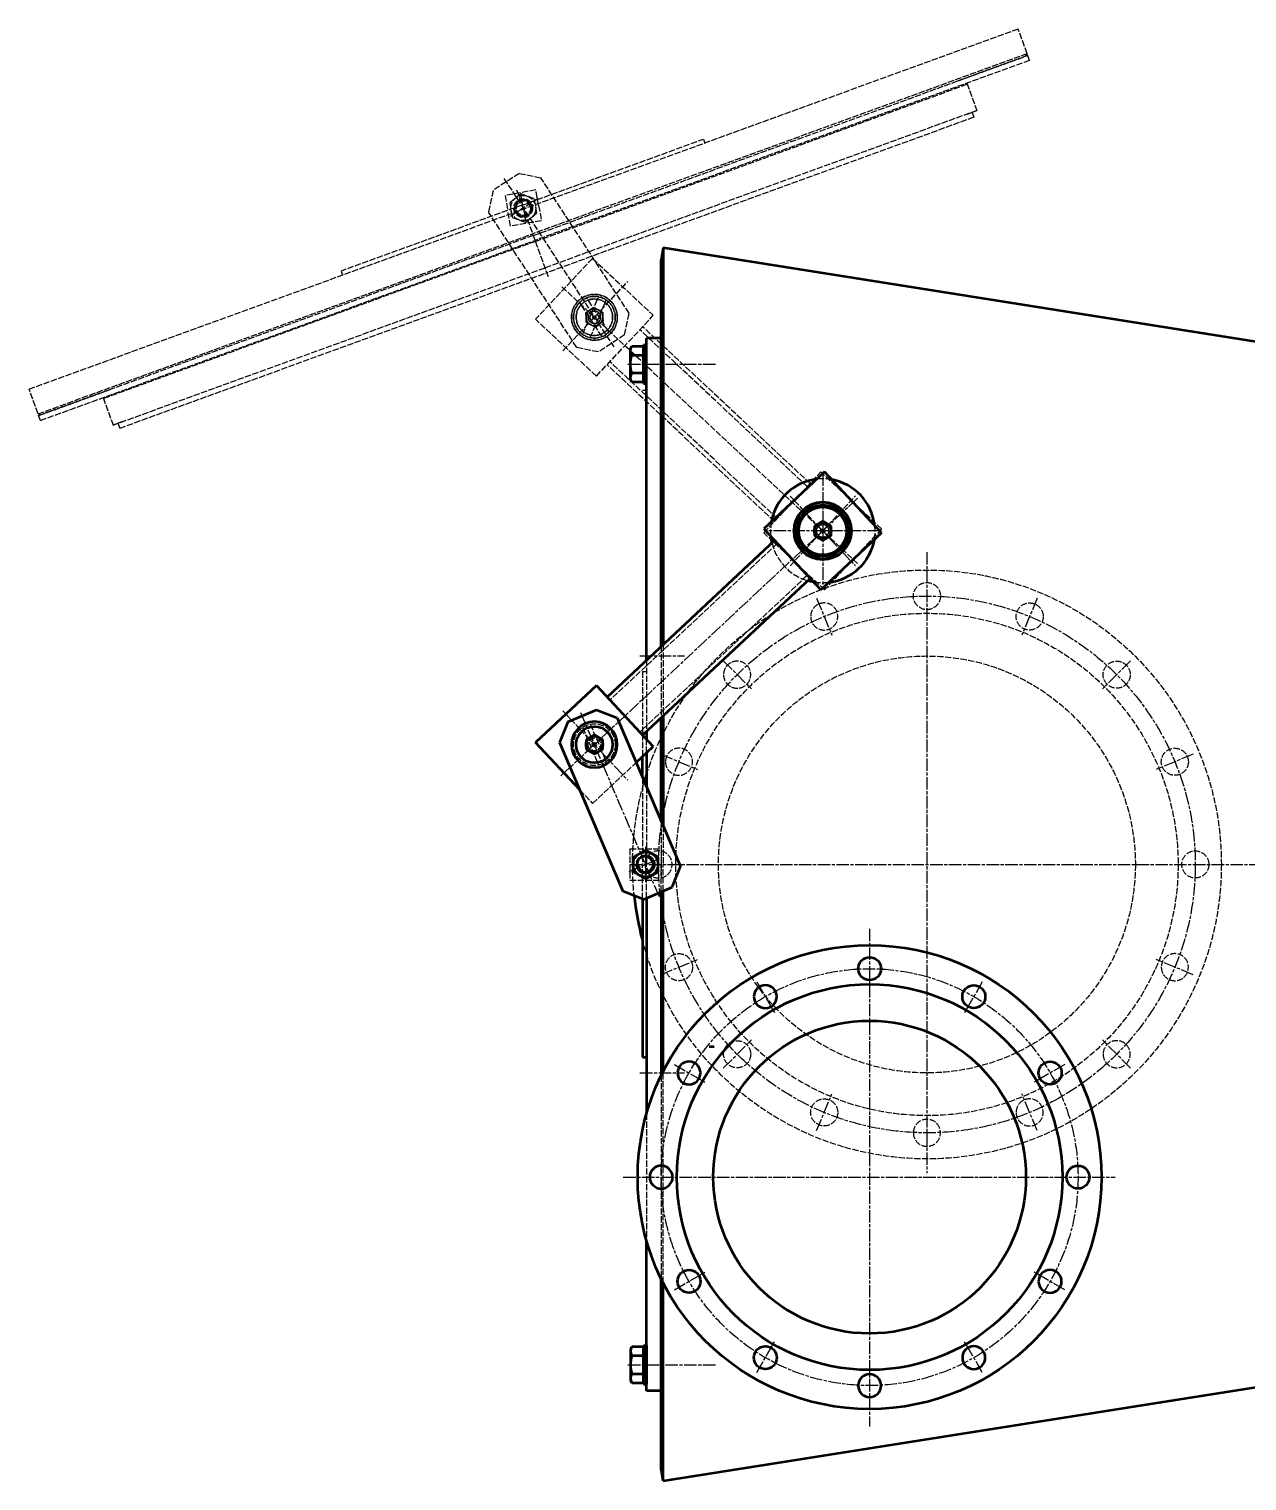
# Model space of a CAD drawing. Extents: x -8218 to 9423, y -5342 to 1221.
# Drawn here: x -8218 to -7050, y -3631 to -2238 of the extents above; entities that cross this region are included whole.
import ezdxf

# ---------------------------------------------------------------- set-up
doc = ezdxf.new("R2010")
doc.units = 0
doc.linetypes.add('AM_ISO02W050', pattern=[7.5, 6, -1.5])
doc.linetypes.add('AM_ISO08W050', pattern=[18, 12, -1.5, 3, -1.5])
doc.layers.add('AAG_Xref_HID', color=111, linetype='AM_ISO02W050')
for name, color, linetype, lineweight in [('AM_0', 7, 'CONTINUOUS', 50), ('AM_1', 14, 'CONTINUOUS', 50), ('AM_3', 6, 'AM_ISO02W050', 25), ('AM_7', 4, 'AM_ISO08W050', 25), ('AM_8', 1, 'CONTINUOUS', 25)]:
    doc.layers.add(name, color=color, linetype=linetype, lineweight=lineweight)

msp = doc.modelspace()

# ---------------------------------------------------------------- linework, layer by layer
at = {"layer": 'AAG_Xref_HID'}
for p, q in [((-7269.12, -2238.017), (-7743.665, -2410.738)), ((-7260.478, -2261.761), (-7269.12, -2238.017)), ((-7260.478, -2261.761), (-7735.023, -2434.482)), ((-7734.431, -2436.109), (-7262.705, -2264.415)), ((-7258.176, -2268.088), (-7732.72, -2440.808)), ((-7259.886, -2263.389), (-7329.423, -2288.698)), ((-7260.478, -2261.761), (-7262.705, -2264.415)), ((-7258.176, -2268.088), (-7259.886, -2263.389)), ((-7732.378, -2441.747), (-7317.974, -2290.917)), ((-7318.316, -2289.977), (-7308.739, -2316.288)), ((-7308.739, -2316.288), (-7723.144, -2467.119)), ((-7311.728, -2322.697), (-7721.434, -2471.818)), ((-7318.136, -2319.708), (-7308.739, -2316.288)), ((-7313.438, -2317.998), (-7311.728, -2322.697)), ((-7745.033, -2406.979), (-7571.19, -2343.705)), ((-7571.19, -2343.705), (-7569.822, -2347.464)), ((-7747.824, -2376.475), (-7772.956, -2392.858)), ((-7762.495, -2381.433), (-7657.147, -2543.063)), ((-7747.824, -2376.475), (-7727.067, -2380.849)), ((-7642.421, -2510.696), (-7727.067, -2380.849)), ((-7772.956, -2392.858), (-7777.33, -2413.615)), ((-7731.84, -2392.421), (-7761.384, -2397.631)), ((-7750.417, -2392.186), (-7720.086, -2475.52)), ((-7744.007, -2409.798), (-7746.612, -2395.026)), ((-7729.235, -2407.193), (-7731.84, -2392.421)), ((-7745.033, -2406.979), (-7918.876, -2470.252)), ((-7761.384, -2397.631), (-7758.779, -2412.403)), ((-7746.413, -2396.152), (-7757.028, -2405.059)), ((-7757.028, -2405.059), (-7754.622, -2418.705)), ((-7729.715, -2400.481), (-7756.172, -2417.728)), ((-7733.393, -2400.891), (-7746.413, -2396.152)), ((-7744.007, -2409.798), (-7741.402, -2424.57)), ((-7730.986, -2414.537), (-7733.393, -2400.891)), ((-7729.235, -2407.193), (-7726.63, -2421.965)), ((-8218.21, -2583.458), (-7743.665, -2410.738)), ((-7692.684, -2543.462), (-7777.33, -2413.615)), ((-7756.174, -2427.175), (-7758.779, -2412.403)), ((-7726.63, -2421.965), (-7756.174, -2427.175)), ((-7754.622, -2418.705), (-7741.601, -2423.444)), ((-7741.601, -2423.444), (-7730.986, -2414.537)), ((-8209.567, -2607.202), (-7735.023, -2434.482)), ((-7734.431, -2436.109), (-8206.156, -2607.803)), ((-8207.265, -2613.528), (-7732.72, -2440.808)), ((-7732.378, -2441.747), (-8146.783, -2592.578)), ((-7677.626, -2458.015), (-7732.288, -2516.428)), ((-7677.626, -2458.015), (-7619.213, -2512.677)), ((-8137.548, -2617.95), (-7723.144, -2467.119)), ((-8131.14, -2620.938), (-7721.434, -2471.818)), ((-7918.876, -2470.252), (-7917.508, -2474.011)), ((-7423.178, -2750.907), (-7708.098, -2484.283)), ((-7705.918, -2546.791), (-7643.65, -2480.249)), ((-7668.394, -2533.113), (-7689.796, -2500.281)), ((-7687.112, -2530.968), (-7671.735, -2494.919)), ((-7677.335, -2505.454), (-7684.411, -2511.392)), ((-7683.751, -2509.934), (-7675.751, -2505.315)), ((-7661.692, -2528.744), (-7683.095, -2495.912)), ((-7679.753, -2534.107), (-7664.377, -2498.057)), ((-7668.654, -2508.613), (-7677.335, -2505.454)), ((-7675.751, -2505.315), (-7667.751, -2509.934)), ((-7673.875, -2571.09), (-7732.288, -2516.428)), ((-7684.411, -2511.392), (-7682.807, -2520.489)), ((-7683.751, -2519.172), (-7683.751, -2509.934)), ((-7675.751, -2523.791), (-7683.751, -2519.172)), ((-7682.807, -2520.489), (-7674.127, -2523.648)), ((-7667.751, -2519.172), (-7675.751, -2523.791)), ((-7674.127, -2523.648), (-7667.05, -2517.711)), ((-7673.875, -2571.09), (-7619.213, -2512.677)), ((-7667.05, -2517.711), (-7668.654, -2508.613)), ((-7667.751, -2509.934), (-7667.751, -2519.172)), ((-7646.795, -2531.453), (-7642.421, -2510.696)), ((-7646.795, -2531.453), (-7671.927, -2547.836)), ((-7471.56, -2676.871), (-7632.196, -2526.551)), ((-7468.827, -2673.95), (-7629.462, -2523.63)), ((-7671.927, -2547.836), (-7692.684, -2543.462)), ((-7502.99, -2710.458), (-7663.626, -2560.138)), ((-7500.257, -2707.538), (-7660.893, -2557.217)), ((-8209.567, -2607.202), (-8218.21, -2583.458)), ((-8208.976, -2608.829), (-8139.438, -2583.52)), ((-7629.702, -2584.535), (-7625.702, -2584.535)), ((-8147.125, -2591.639), (-8137.548, -2617.95)), ((-8209.567, -2607.202), (-8206.156, -2607.803)), ((-8207.265, -2613.528), (-8208.976, -2608.829)), ((-8128.151, -2614.53), (-8137.548, -2617.95)), ((-8132.85, -2616.24), (-8131.14, -2620.938)), ((-7513.24, -2721.411), (-7458.578, -2662.998)), ((-7400.165, -2717.659), (-7458.578, -2662.998)), ((-7487.917, -2752.892), (-7425.35, -2686.031)), ((-7464.702, -2714.916), (-7456.702, -2710.297)), ((-7464.702, -2724.154), (-7464.702, -2714.916)), ((-7456.702, -2710.297), (-7448.702, -2714.916)), ((-7448.702, -2714.916), (-7448.702, -2724.154)), ((-7454.827, -2776.073), (-7513.24, -2721.411)), ((-7456.702, -2728.773), (-7464.702, -2724.154)), ((-7448.702, -2724.154), (-7456.702, -2728.773)), ((-7400.165, -2717.659), (-7454.827, -2776.073))]:
    msp.add_line(p, q, dxfattribs=at)
for centre, radius in [((-7744.007, -2409.798), 12), ((-7744.007, -2409.798), 9), ((-7744.007, -2409.798), 8), ((-7675.751, -2514.553), 22), ((-7675.744, -2514.513), 20), ((-7675.744, -2514.513), 17.5), ((-7675.731, -2514.551), 8), ((-7675.731, -2514.551), 8), ((-7675.731, -2514.551), 6), ((-7675.731, -2514.551), 1.45), ((-7456.702, -2719.535), 27.5)]:
    msp.add_circle(centre, radius, dxfattribs=at)
at = {"layer": 'AAG_Xref_HID', "extrusion": (0, 0, -1)}
for centre, radius in [((7675.731, -2514.551), 22), ((7675.744, -2514.513), 20), ((7675.744, -2514.513), 17.5), ((7675.751, -2514.553), 8), ((7675.751, -2514.553), 8), ((7675.751, -2514.553), 6), ((7675.751, -2514.553), 1.45), ((7456.702, -2719.535), 27.5), ((7456.702, -2719.535), 25), ((7456.702, -2719.535), 23), ((7456.702, -2719.535), 8), ((7456.702, -2719.535), 8), ((7456.702, -2719.535), 6), ((7456.702, -2719.535), 1.45)]:
    msp.add_circle(centre, radius, dxfattribs=at)
at = {"layer": 'AAG_Xref_HID'}
for radius, end in [(8, 190), (7, 190), (6.773, 280)]:
    msp.add_arc((-7744.007, -2409.798), radius, 10.000011, end, dxfattribs=at)
at = {"layer": 'AAG_Xref_HID', "extrusion": (0, 0, -1)}
for radius in [8, 7]:
    msp.add_arc((7744.007, -2409.798), radius, 170, 350, dxfattribs=at)
at = {"layer": 'AM_0'}
for p, q in [((-7609.827, -2448.036), (-7611.702, -2459.888)), ((-6696.702, -2592.535), (-7609.827, -2448.036)), ((-7609.827, -2448.036), (-7609.827, -2828.587)), ((-7611.702, -2830.343), (-7611.702, -2459.888)), ((-7611.702, -2534.535), (-7625.702, -2534.535)), ((-7625.702, -2843.443), (-7625.702, -2534.535)), ((-7641.202, -2544.535), (-7639.862, -2542.215)), ((-7641.202, -2574.535), (-7641.202, -2544.535)), ((-7639.862, -2542.215), (-7628.702, -2542.215)), ((-7628.702, -2578.035), (-7628.702, -2541.035)), ((-7628.702, -2541.035), (-7625.702, -2541.035)), ((-7628.702, -2542.215), (-7628.702, -2576.855)), ((-7625.702, -2578.035), (-7625.702, -2541.035)), ((-7639.862, -2550.875), (-7628.702, -2550.875)), ((-7639.862, -2576.855), (-7641.202, -2574.535)), ((-7628.702, -2568.195), (-7639.862, -2568.195)), ((-7628.702, -2576.855), (-7639.862, -2576.855)), ((-7628.702, -2578.035), (-7625.702, -2578.035)), ((-7454.827, -2662.998), (-7513.24, -2717.659)), ((-7400.165, -2721.411), (-7454.827, -2662.998)), ((-7456.702, -2710.297), (-7464.702, -2714.916)), ((-7464.702, -2714.916), (-7464.702, -2724.154)), ((-7448.702, -2714.916), (-7456.702, -2710.297)), ((-7448.702, -2724.154), (-7448.702, -2714.916)), ((-7502.99, -2728.612), (-7663.626, -2878.932)), ((-7513.24, -2717.659), (-7458.578, -2776.073)), ((-7464.702, -2724.154), (-7456.702, -2728.773)), ((-7400.165, -2721.411), (-7458.578, -2776.073)), ((-7456.702, -2728.773), (-7448.702, -2724.154)), ((-7468.827, -2765.12), (-7629.462, -2915.44)), ((-7673.875, -2867.98), (-7732.288, -2922.642)), ((-7673.875, -2867.98), (-7619.213, -2926.393)), ((-7701.312, -2902.848), (-7673.717, -2891.078)), ((-7673.717, -2891.078), (-7654.035, -2898.99)), ((-7609.827, -2897.065), (-7609.827, -3002.635)), ((-7701.312, -2902.848), (-7709.224, -2922.53)), ((-7654.035, -2898.99), (-7593.223, -3041.562)), ((-7611.702, -2998.237), (-7611.702, -2898.821)), ((-7689.818, -2968.026), (-7732.288, -2922.642)), ((-7709.224, -2922.53), (-7648.412, -3065.103)), ((-7675.751, -2915.28), (-7683.751, -2919.898)), ((-7683.751, -2919.898), (-7683.751, -2929.136)), ((-7667.751, -2919.898), (-7675.751, -2915.28)), ((-7667.751, -2929.136), (-7667.751, -2919.898)), ((-7625.702, -2911.921), (-7625.702, -2919.459)), ((-7683.751, -2929.136), (-7675.751, -2933.755)), ((-7675.751, -2933.755), (-7667.751, -2929.136)), ((-7635.747, -2941.865), (-7619.213, -2926.393)), ((-7629.702, -2956.037), (-7629.702, -2936.208)), ((-7625.702, -2932.465), (-7625.702, -2965.415)), ((-7626.702, -3025.679), (-7638.702, -3032.607)), ((-7638.702, -3032.607), (-7638.702, -3046.463)), ((-7614.702, -3032.607), (-7626.702, -3025.679)), ((-7614.702, -3046.463), (-7614.702, -3032.607)), ((-7638.702, -3046.463), (-7626.702, -3053.391)), ((-7626.702, -3053.391), (-7614.702, -3046.463)), ((-7601.135, -3061.245), (-7593.223, -3041.562)), ((-7628.729, -3073.015), (-7601.135, -3061.245)), ((-7628.729, -3073.015), (-7648.412, -3065.103)), ((-7629.702, -3072.624), (-7629.702, -3224.535)), ((-7625.702, -3071.724), (-7625.702, -3278.623)), ((-7611.702, -3065.752), (-7611.702, -3242.035)), ((-7609.827, -3238.278), (-7609.827, -3064.952)), ((-7560.702, -3214.535), (-7565.702, -3214.535)), ((-7629.702, -3224.535), (-7625.702, -3224.535)), ((-7625.702, -3544.535), (-7625.702, -3400.447)), ((-7611.702, -3619.182), (-7611.702, -3437.035)), ((-7609.827, -3631.034), (-7609.827, -3440.792)), ((-7609.827, -3631.034), (-6696.702, -3486.535)), ((-7639.862, -3502.215), (-7641.202, -3504.535)), ((-7641.202, -3504.535), (-7641.202, -3534.535)), ((-7628.702, -3502.215), (-7639.862, -3502.215)), ((-7628.702, -3501.035), (-7625.702, -3501.035)), ((-7628.702, -3501.035), (-7628.702, -3538.035)), ((-7628.702, -3536.855), (-7628.702, -3502.215)), ((-7625.702, -3501.035), (-7625.702, -3538.035)), ((-7628.702, -3510.875), (-7639.862, -3510.875)), ((-7641.202, -3534.535), (-7639.862, -3536.855)), ((-7639.862, -3528.195), (-7628.702, -3528.195)), ((-7639.862, -3536.855), (-7628.702, -3536.855)), ((-7628.702, -3538.035), (-7625.702, -3538.035)), ((-7611.702, -3544.535), (-7625.702, -3544.535)), ((-7609.827, -3631.034), (-7611.702, -3619.182))]:
    msp.add_line(p, q, dxfattribs=at)
for centre, radius in [((-7456.702, -2719.535), 27.5), ((-7456.702, -2719.535), 25), ((-7456.702, -2719.535), 23), ((-7456.702, -2719.535), 8), ((-7456.702, -2719.535), 8), ((-7456.702, -2719.535), 1.45), ((-7675.744, -2924.557), 17.5), ((-7675.751, -2924.517), 8), ((-7675.751, -2924.517), 8), ((-7675.751, -2924.517), 1.45), ((-7626.702, -3039.535), 12), ((-7626.702, -3039.535), 8), ((-7411.702, -3339.535), 185), ((-7411.702, -3339.535), 150)]:
    msp.add_circle(centre, radius, dxfattribs=at)
at = {"layer": 'AM_0', "extrusion": (0, 0, -1)}
for centre, radius in [((7456.702, -2719.535), 27.5), ((7675.751, -2924.517), 22)]:
    msp.add_circle(centre, radius, dxfattribs=at)
for centre, radius, start, end in [((7633.535, -2546.545), 7.66746, 325.6158, 34.38446), ((7612.542, -2559.535), 28.66018, 342.412, 17.58801), ((7633.536, -2572.525), 7.66746, 325.6158, 34.38446)]:
    msp.add_arc(centre, radius, start, end, dxfattribs=at)
at = {"layer": 'AM_0'}
for centre, radius, start, end in [((-7356.702, -3039.535), 282.5, 162.2156, 163.7174), ((-7356.702, -3039.535), 282.5, 186.0772, 194.901), ((-7633.536, -3506.545), 7.66746, 145.6158, 214.3844), ((-7612.542, -3519.535), 28.66018, 162.412, 197.588), ((-7633.535, -3532.525), 7.66746, 145.6158, 214.3844)]:
    msp.add_arc(centre, radius, start, end, dxfattribs=at)
at = {"layer": 'AM_1'}
for centre, radius in [((-7411.702, -3339.535), 222.5), ((-7411.702, -3139.535), 11), ((-7311.702, -3166.33), 11), ((-7238.497, -3239.535), 11), ((-7211.702, -3339.535), 11), ((-7584.907, -3439.535), 11), ((-7511.702, -3512.74), 11)]:
    msp.add_circle(centre, radius, dxfattribs=at)
at = {"layer": 'AM_1', "extrusion": (0, 0, -1)}
for centre in [(7511.702, -3166.33), (7584.907, -3239.535), (7611.702, -3339.535), (7238.497, -3439.535), (7311.702, -3512.74), (7411.702, -3539.535)]:
    msp.add_circle(centre, 11, dxfattribs=at)
at = {"layer": 'AM_1'}
for start, end in [(96.2301, 169.9699), (6.230103, 79.96989), (186.2301, 193.1)]:
    msp.add_arc((-7456.702, -2719.535), 50, start, end, dxfattribs=at)
at = {"layer": 'AM_1', "extrusion": (0, 0, -1)}
for start, end in [(190.0301, 263.7699), (280.0301, 286.9)]:
    msp.add_arc((7456.702, -2719.535), 50, start, end, dxfattribs=at)
at = {"layer": 'AM_3'}
for p, q in [((-7500.257, -2731.532), (-7660.893, -2881.853)), ((-7471.56, -2762.199), (-7632.196, -2912.52)), ((-7611.702, -2830.343), (-7611.702, -2898.821)), ((-7609.827, -2828.587), (-7609.827, -2897.065)), ((-7629.702, -2854.535), (-7625.702, -2854.535)), ((-7629.702, -2854.535), (-7629.702, -2936.208)), ((-7625.702, -2843.443), (-7625.702, -2911.921)), ((-7687.112, -2908.102), (-7671.735, -2944.151)), ((-7679.753, -2904.963), (-7664.377, -2941.013)), ((-7625.702, -2932.465), (-7625.702, -2919.459)), ((-7677.626, -2981.055), (-7635.747, -2941.865)), ((-7629.702, -2956.037), (-7629.702, -3039.535)), ((-7625.702, -2965.415), (-7625.702, -3039.535)), ((-7689.818, -2968.026), (-7677.626, -2981.055)), ((-7611.702, -2998.237), (-7611.702, -3039.535)), ((-7609.827, -3002.635), (-7609.827, -3039.535)), ((-7641.702, -3024.535), (-7641.702, -3054.535)), ((-7641.702, -3024.535), (-7611.702, -3024.535)), ((-7611.702, -3024.535), (-7611.702, -3054.535)), ((-7629.702, -3072.624), (-7629.702, -3038.931)), ((-7625.702, -3071.724), (-7625.702, -3039.535)), ((-7611.702, -3065.752), (-7611.702, -3039.535)), ((-7609.827, -3064.952), (-7609.827, -3039.535)), ((-7641.702, -3054.535), (-7611.702, -3054.535)), ((-7611.702, -3242.035), (-7611.702, -3437.035)), ((-7609.827, -3440.792), (-7609.827, -3238.278)), ((-7625.702, -3278.623), (-7625.702, -3400.447))]:
    msp.add_line(p, q, dxfattribs=at)
for centre, radius in [((-7456.702, -2719.535), 6), ((-7356.702, -3039.535), 282.5), ((-7356.702, -2782.035), 13), ((-7356.702, -3039.535), 241), ((-7258.161, -2801.636), 13), ((-7356.702, -3039.535), 200), ((-7174.622, -2857.455), 13), ((-7675.744, -2924.557), 20), ((-7675.751, -2924.517), 6), ((-7118.803, -2940.994), 13), ((-7626.702, -3039.535), 9), ((-7099.202, -3039.535), 13), ((-7594.601, -3138.076), 13), ((-7538.782, -3221.615), 13), ((-7455.243, -3277.434), 13)]:
    msp.add_circle(centre, radius, dxfattribs=at)
at = {"layer": 'AM_3', "extrusion": (0, 0, -1)}
for centre in [(7455.243, -2801.636), (7538.782, -2857.455), (7594.601, -2940.994), (7614.202, -3039.535), (7118.803, -3138.076), (7174.622, -3221.615), (7258.161, -3277.434), (7356.702, -3297.035)]:
    msp.add_circle(centre, 13, dxfattribs=at)
at = {"layer": 'AM_3'}
for start, end in [(79.96989, 96.2301), (169.9699, 186.2301), (193.1, 253.1)]:
    msp.add_arc((-7456.702, -2719.535), 50, start, end, dxfattribs=at)
at = {"layer": 'AM_3', "extrusion": (0, 0, -1)}
for start, end in [(173.7699, 190.0301), (263.7699, 280.0301)]:
    msp.add_arc((7456.702, -2719.535), 50, start, end, dxfattribs=at)
at = {"layer": 'AM_7'}
for p, q in [((-7643.641, -2559.535), (-7558.467, -2559.535)), ((-7456.702, -2664.413), (-7456.702, -2774.313)), ((-7423.178, -2688.163), (-7708.098, -2954.787)), ((-7487.917, -2686.178), (-7425.35, -2753.039)), ((-7401.775, -2719.535), (-7511.675, -2719.535)), ((-7356.702, -2739.767), (-7356.702, -3335.844)), ((-7462.494, -2784.132), (-7447.854, -2819.475)), ((-7250.911, -2784.132), (-7265.55, -2819.475)), ((-7632.034, -2839.535), (-7589.187, -2839.535)), ((-7552.179, -2844.058), (-7525.128, -2871.109)), ((-7161.225, -2844.058), (-7188.276, -2871.109)), ((-7705.918, -2892.279), (-7643.65, -2958.821)), ((-7613.421, -3070.679), (-7689.101, -2893.211)), ((-7612.105, -2933.744), (-7576.762, -2948.383)), ((-7101.299, -2933.744), (-7136.642, -2948.383)), ((-7626.702, -3022.792), (-7626.702, -3056.177)), ((-7642.395, -3046.228), (-7613.345, -3033.838)), ((-7641.52, -3039.535), (-5921.929, -3039.535)), ((-7411.702, -3101.161), (-7411.702, -3578.666)), ((-7612.105, -3145.326), (-7576.762, -3130.687)), ((-7101.299, -3145.326), (-7136.642, -3130.687)), ((-7519.827, -3152.257), (-7502.885, -3181.602)), ((-7303.577, -3152.257), (-7320.52, -3181.602)), ((-7552.179, -3235.012), (-7525.128, -3207.961)), ((-7161.225, -3235.012), (-7188.276, -3207.961)), ((-7598.98, -3231.41), (-7569.635, -3248.352)), ((-7224.424, -3231.41), (-7253.769, -3248.352)), ((-7632.034, -3239.535), (-7589.187, -3239.535)), ((-7462.494, -3294.938), (-7447.854, -3259.595)), ((-7250.911, -3294.938), (-7265.55, -3259.595)), ((-7648.146, -3339.535), (-7176.162, -3339.535)), ((-7598.98, -3447.66), (-7569.635, -3430.718)), ((-7224.424, -3447.66), (-7253.769, -3430.718)), ((-7519.827, -3526.813), (-7502.885, -3497.468)), ((-7303.577, -3526.813), (-7320.52, -3497.468)), ((-7643.641, -3519.535), (-7558.467, -3519.535))]:
    msp.add_line(p, q, dxfattribs=at)
for centre, radius in [((-7356.702, -3039.535), 257.5), ((-7411.702, -3339.535), 200)]:
    msp.add_circle(centre, radius, dxfattribs=at)
at = {"layer": 'AM_8'}
msp.add_arc((-7626.702, -3039.535), 6.773, 180, 89.99999, dxfattribs=at)

doc.saveas('drawing.dxf')
